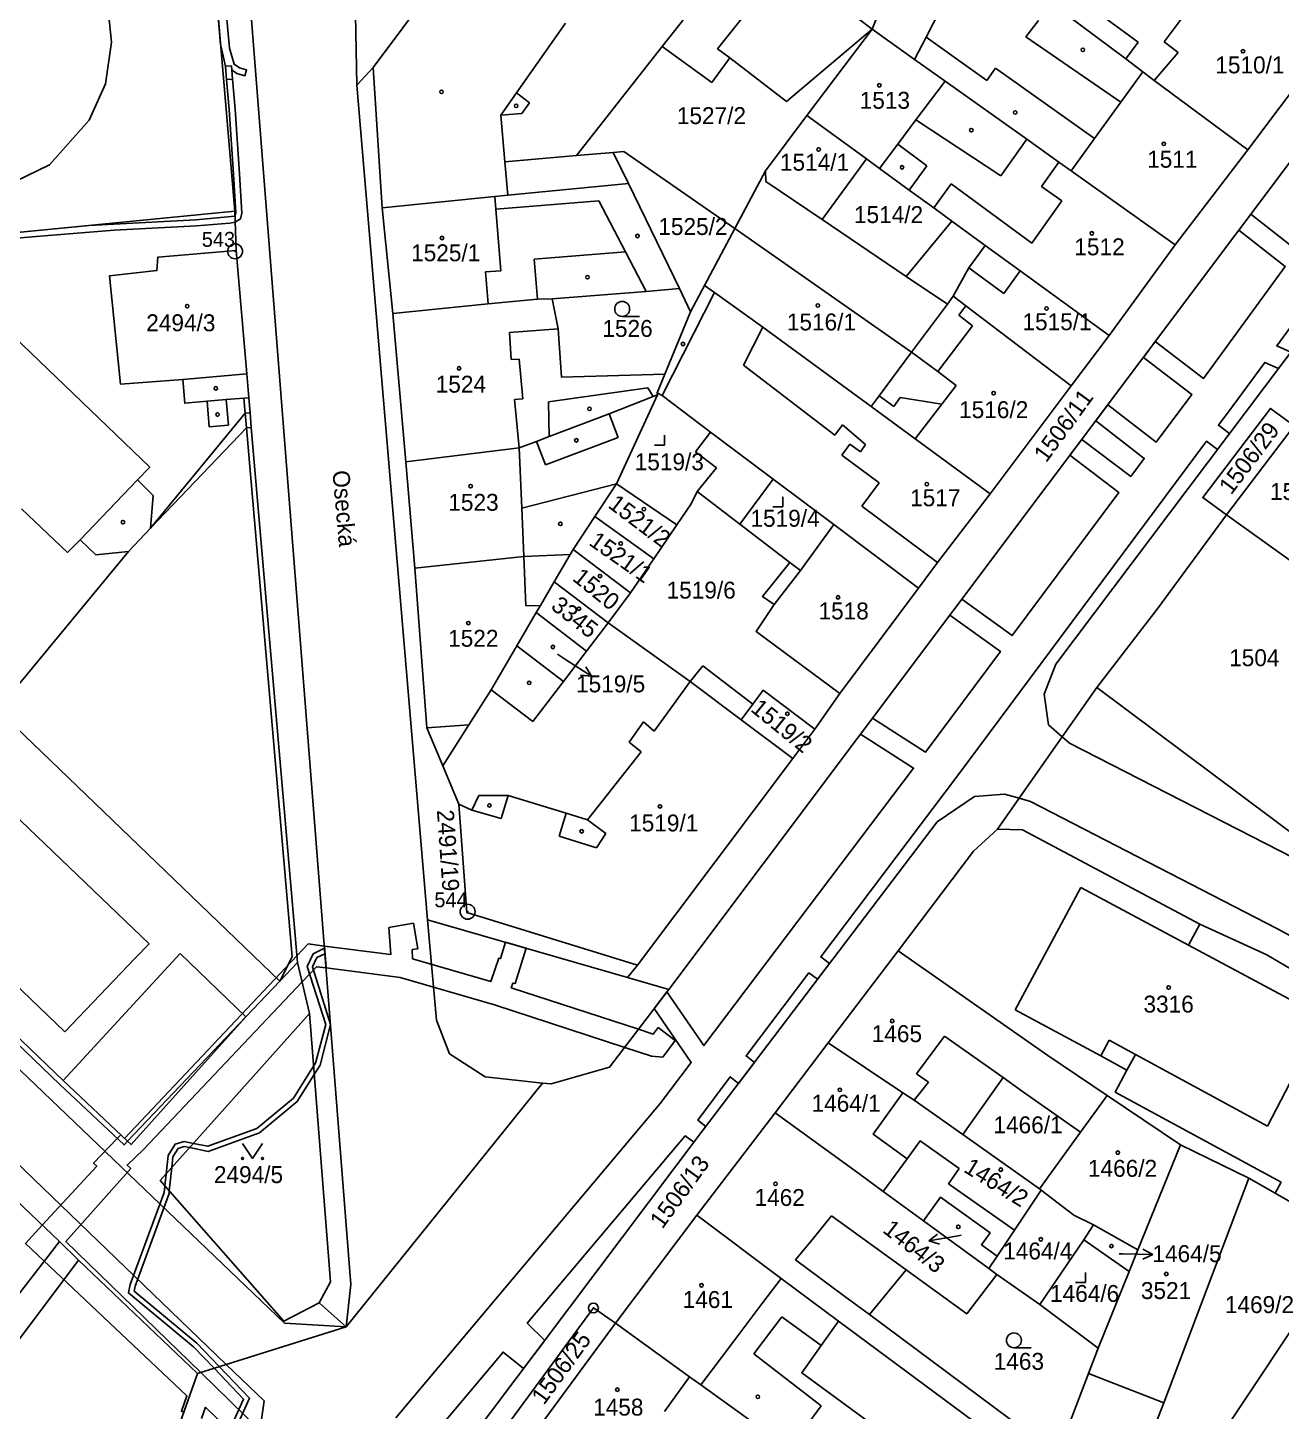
# Model space of a CAD drawing. Extents: x -784124 to -780570, y -980818 to -976926.
# Drawn here: x -782295.1 to -782169.1, y -979232.7 to -979093.6 of the extents above; entities that cross this region are included whole.
import ezdxf
from ezdxf.enums import TextEntityAlignment as Align

# ---------------------------------------------------------------- set-up
doc = ezdxf.new("R2010")
doc.units = 0
doc.header["$LTSCALE"] = 3.138375
doc.header["$MEASUREMENT"] = 0
doc.linetypes.add('0_051C', pattern=[0])
for name, color, linetype in [('1008', 1, 'CONTINUOUS'), ('101', 1, 'CONTINUOUS'), ('1016', 1, 'CONTINUOUS'), ('1029', 1, 'CONTINUOUS'), ('105', 1, 'CONTINUOUS'), ('18', 1, 'CONTINUOUS'), ('21800', 1, 'CONTINUOUS'), ('21900', 1, 'CONTINUOUS'), ('21999', 1, 'CONTINUOUS'), ('23700', 1, 'CONTINUOUS'), ('304', 1, 'CONTINUOUS'), ('314', 1, 'CONTINUOUS'), ('319', 1, 'CONTINUOUS'), ('402', 1, 'CONTINUOUS'), ('404', 1, 'CONTINUOUS')]:
    doc.layers.add(name, color=color, linetype=linetype)

# ---------------------------------------------------------------- blocks, each defined once
blk = doc.blocks.new('4_02$0')
at = {"layer": '404', "color": 255, "linetype": 'Continuous'}
blk.add_circle((-0.01, 0), 0.175, dxfattribs=at)
blk = doc.blocks.new('1029$1')
at = {"layer": '1029', "color": 6, "linetype": 'Continuous'}
for p, q in [((0, 3), (-0.5, 2)), ((0, 0), (0, 3)), ((0, 3), (0.5, 2))]:
    blk.add_line(p, q, dxfattribs=at)
blk = doc.blocks.new('3_04$3')
at = {"layer": '304', "color": 255, "linetype": 'Continuous'}
blk.add_line((0.01, 0), (1.76, 0), dxfattribs=at)
blk.add_circle((0.01, 0.75), 0.75, dxfattribs=at)
blk = doc.blocks.new('3_19$9')
at = {"layer": '319', "color": 255, "linetype": 'Continuous'}
for p, q in [((-1, 0), (0, 0)), ((0, 0), (0, 1))]:
    blk.add_line(p, q, dxfattribs=at)
blk = doc.blocks.new('3_14$2')
at = {"layer": '314', "color": 255, "linetype": 'Continuous'}
blk.add_lwpolyline([(-1, 1.5), (0, 0), (1, 1.5)], dxfattribs=at)
for centre in [(-1, 0), (1, 0)]:
    blk.add_circle(centre, 0.1, dxfattribs=at)
blk = doc.blocks.new('1_01$18')
at = {"layer": '101', "color": 3, "linetype": 'Continuous'}
for radius in [0.75, 0.03]:
    blk.add_circle((0, 0), radius, dxfattribs=at)
blk = doc.blocks.new('1_05$19')
at = {"layer": '105', "color": 3, "linetype": 'Continuous'}
for radius in [0.5, 0.0303]:
    blk.add_circle((0, 0), radius, dxfattribs=at)

msp = doc.modelspace()

# ---------------------------------------------------------------- linework, layer by layer
at = {"layer": '1029', "color": 255, "linetype": 'Continuous'}
for p, q in [((-782241.87, -979156.57), (-782240.97, -979157.17)), ((-782201.3, -979214.95), (-782201.62, -979215.01)), ((-782185.43, -979216.83), (-782185.05, -979216.84))]:
    msp.add_line(p, q, dxfattribs=at)
at = {"layer": '21800', "color": 255, "linetype": 'Continuous'}
for p, q in [((-782225.81, -979095.76), (-782218.92, -979087.19)), ((-782200.93, -979086.93), (-782204.84, -979094.58)), ((-782190.91, -979089.68), (-782183.52, -979095.1)), ((-782177.98, -979091.17), (-782180.92, -979095.08)), ((-782241.09, -979093.18), (-782246, -979100.18)), ((-782193.55, -979092.92), (-782194.82, -979094.56)), ((-782210.27, -979093.79), (-782218.88, -979101.07)), ((-782204.84, -979094.58), (-782205.99, -979096.83)), ((-782198.72, -979098.94), (-782204.84, -979094.58)), ((-782194.82, -979094.56), (-782185.27, -979101.13)), ((-782226.36, -979099.14), (-782231.35, -979095.54)), ((-782224.56, -979096.66), (-782225.81, -979095.76)), ((-782183.52, -979095.1), (-782184.77, -979096.76)), ((-782179.51, -979096.13), (-782181.9, -979098.96)), ((-782180.92, -979095.08), (-782179.51, -979096.13)), ((-782224.56, -979096.66), (-782226.36, -979099.14)), ((-782218.88, -979101.07), (-782224.56, -979096.66)), ((-782197.85, -979097.72), (-782198.72, -979098.94)), ((-782187.91, -979104.76), (-782197.85, -979097.72)), ((-782185.27, -979101.13), (-782183.07, -979098.07)), ((-782246, -979100.18), (-782247.58, -979102.43)), ((-782244.71, -979101.2), (-782246, -979100.18)), ((-782245.45, -979102.28), (-782244.71, -979101.2)), ((-782185.27, -979101.13), (-782187.91, -979104.76)), ((-782247.58, -979102.43), (-782245.45, -979102.28)), ((-782247.58, -979102.43), (-782247.17, -979107.13)), ((-782197.32, -979108.54), (-782205.86, -979102.91)), ((-782204.77, -979107.53), (-782207.68, -979105.34)), ((-782194.71, -979104.86), (-782197.32, -979108.54)), ((-782187.91, -979104.76), (-782190.26, -979108.01)), ((-782392.48, -979105.92), (-782269.33, -979223.81)), ((-782193.23, -979109.6), (-782191.49, -979107.15)), ((-782206.54, -979109.96), (-782204.77, -979107.53)), ((-782234.76, -979109.29), (-782246.87, -979110.48)), ((-782204.07, -979111.75), (-782202.31, -979109.33)), ((-782202.31, -979109.33), (-782194.2, -979115.28)), ((-782191.19, -979111.04), (-782193.23, -979109.6)), ((-782248.18, -979110.61), (-782248.07, -979111.88)), ((-782248.07, -979111.88), (-782237.71, -979111.04)), ((-782237.71, -979111.04), (-782235.05, -979116.17)), ((-782194.2, -979115.28), (-782191.19, -979111.04)), ((-782248.07, -979111.88), (-782247.57, -979118.06)), ((-782224.05, -979113.81), (-782206.29, -979126.25)), ((-782198.9, -979115.52), (-782200.55, -979117.78)), ((-782235.05, -979116.17), (-782244.22, -979116.91)), ((-782244.22, -979116.91), (-782243.89, -979120.91)), ((-782235.05, -979116.17), (-782232.97, -979120.16)), ((-782247.57, -979118.06), (-782249.1, -979118.18)), ((-782249.1, -979118.18), (-782248.84, -979121.4)), ((-782200.55, -979117.78), (-782202.1, -979120.62)), ((-782197.02, -979120.35), (-782200.55, -979117.78)), ((-782195.37, -979118.08), (-782197.02, -979120.35)), ((-782302.56, -979118.9), (-782282.85, -979137.78)), ((-782231.36, -979130.58), (-782226.11, -979120.26)), ((-782201.55, -979122.54), (-782200.83, -979121.59)), ((-782200.16, -979123.6), (-782201.55, -979122.54)), ((-782246.7, -979124.28), (-782241.8, -979123.9)), ((-782223.19, -979127.54), (-782221.24, -979123.73)), ((-782203.66, -979128.19), (-782200.16, -979123.6)), ((-782246.54, -979126.98), (-782246.7, -979124.28)), ((-782206.29, -979126.25), (-782203.66, -979128.19)), ((-782245.73, -979126.94), (-782246.54, -979126.98)), ((-782245.36, -979130.93), (-782245.73, -979126.94)), ((-782214.01, -979134.59), (-782223.19, -979127.54)), ((-782279.54, -979128.98), (-782273.11, -979128.42)), ((-782201.83, -979129.58), (-782203.66, -979128.19)), ((-782273.27, -979132.37), (-782273.41, -979130.86)), ((-782242.79, -979131.24), (-782232.79, -979129.83)), ((-782232.79, -979129.83), (-782232.27, -979130.71)), ((-782209.54, -979130.63), (-782208.09, -979131.69)), ((-782208.09, -979131.69), (-782207.44, -979130.8)), ((-782207.44, -979130.8), (-782203.27, -979131.47)), ((-782203.27, -979131.47), (-782201.83, -979129.58)), ((-782277.09, -979131.18), (-782275.18, -979131.01)), ((-782246.2, -979131.01), (-782245.36, -979130.93)), ((-782245.74, -979135.87), (-782246.2, -979131.01)), ((-782242.72, -979134.71), (-782242.79, -979131.24)), ((-782205.92, -979134.95), (-782203.27, -979131.47)), ((-782282.77, -979143.93), (-782273.27, -979132.37)), ((-782272.78, -979132.33), (-782273.27, -979132.37)), ((-782273.27, -979132.37), (-782273.15, -979133.85)), ((-782236.69, -979132.43), (-782235.78, -979134.81)), ((-782213.23, -979133.55), (-782214.01, -979134.59)), ((-782210.91, -979135.53), (-782213.23, -979133.55)), ((-782273.15, -979133.85), (-782282.77, -979143.93)), ((-782272.65, -979133.8), (-782273.15, -979133.85)), ((-782268.55, -979187), (-782273.15, -979133.85)), ((-782235.78, -979134.81), (-782243.09, -979137.57)), ((-782226.51, -979134.27), (-782228.01, -979136.27)), ((-782245.48, -979141.91), (-782245.74, -979135.87)), ((-782243.09, -979137.57), (-782243.98, -979135.22)), ((-782228.01, -979136.27), (-782225.9, -979137.85)), ((-782213.32, -979136.59), (-782212.49, -979135.48)), ((-782212.49, -979135.48), (-782211.44, -979136.25)), ((-782211.44, -979136.25), (-782210.91, -979135.53)), ((-782282.85, -979137.78), (-782284.08, -979139.06)), ((-782225.9, -979137.85), (-782227.83, -979140.25)), ((-782209.56, -979139.38), (-782213.32, -979136.59)), ((-782289.85, -979145.11), (-782284.08, -979139.06)), ((-782284.08, -979139.06), (-782282.52, -979140.63)), ((-782282.52, -979140.63), (-782282.77, -979143.93)), ((-782245.48, -979141.91), (-782235.94, -979139.46)), ((-782211.28, -979141.71), (-782209.56, -979139.38)), ((-782291.11, -979146.38), (-782295.73, -979141.98)), ((-782245.48, -979141.91), (-782245.27, -979146.77)), ((-782203.7, -979147.37), (-782211.28, -979141.71)), ((-782291.4, -979194.53), (-782343.19, -979144.8)), ((-782282.77, -979143.93), (-782284.99, -979146.26)), ((-782289.85, -979145.11), (-782291.11, -979146.38)), ((-782288.28, -979146.61), (-782289.85, -979145.11)), ((-782345.66, -979147.36), (-782291.57, -979199.43)), ((-782284.99, -979146.26), (-782298.16, -979162.16)), ((-782284.99, -979146.26), (-782288.28, -979146.61)), ((-782245.27, -979146.77), (-782245.06, -979151.74)), ((-782218.54, -979147.36), (-782217.47, -979148.17)), ((-782245.06, -979151.74), (-782243.59, -979151.68)), ((-782227.29, -979157.77), (-782228.56, -979159.33)), ((-782222.25, -979161.6), (-782227.29, -979157.77)), ((-782241.29, -979159.32), (-782244.36, -979163.35)), ((-782232.15, -979164.33), (-782228.56, -979159.33)), ((-782248.56, -979160.15), (-782244.36, -979163.35)), ((-782307.33, -979162.32), (-782282.93, -979185.68)), ((-782298.16, -979162.16), (-782269.79, -979189.42)), ((-782250.79, -979163.68), (-782255, -979164)), ((-782233.25, -979163.39), (-782234.68, -979165.43)), ((-782232.15, -979164.33), (-782233.25, -979163.39)), ((-782234.68, -979165.43), (-782233.47, -979166.38)), ((-782190.41, -979165.53), (-782191.15, -979164.88)), ((-782166.48, -979177.77), (-782190.41, -979165.53)), ((-782233.47, -979166.38), (-782238.88, -979173.23)), ((-782249.8, -979170.77), (-782250.49, -979172.25)), ((-782246.83, -979170.78), (-782249.8, -979170.77)), ((-782247.53, -979173.08), (-782246.83, -979170.78)), ((-782241, -979172.57), (-782246.83, -979170.78)), ((-782195.49, -979171.05), (-782194.33, -979171.37)), ((-782250.49, -979172.25), (-782251.79, -979171.65)), ((-782250.49, -979172.25), (-782247.53, -979173.08)), ((-782241, -979172.57), (-782241.71, -979174.87)), ((-782238.88, -979173.23), (-782241, -979172.57)), ((-782169.59, -979184.16), (-782194.33, -979171.37)), ((-782237.03, -979174.6), (-782238.88, -979173.23)), ((-782241.71, -979174.87), (-782237.96, -979176.03)), ((-782237.96, -979176.03), (-782237.03, -979174.6)), ((-782189.29, -979180.02), (-782195.88, -979192.32)), ((-782178.45, -979185.83), (-782189.29, -979180.02)), ((-782254.05, -979193.35), (-782254.93, -979183.26)), ((-782178.45, -979185.83), (-782177.31, -979183.71)), ((-782145.51, -979197.22), (-782169.59, -979184.16)), ((-782282.93, -979185.68), (-782284.31, -979187.12)), ((-782164.89, -979193.1), (-782178.45, -979185.83)), ((-782279.79, -979186.65), (-782291.57, -979199.43)), ((-782284.31, -979187.12), (-782291.4, -979194.53)), ((-782273.21, -979193.01), (-782279.79, -979186.65)), ((-782269.79, -979189.42), (-782268.55, -979187)), ((-782285.09, -979205.52), (-782273.21, -979193.01)), ((-782252.75, -979196.75), (-782254.05, -979193.35)), ((-782195.88, -979192.32), (-782187.28, -979196.93)), ((-782170.51, -979204), (-782164.89, -979193.1)), ((-782202.97, -979194.96), (-782205.81, -979198.74)), ((-782197.09, -979199.11), (-782202.97, -979194.96)), ((-782187.28, -979196.93), (-782186.43, -979195.35)), ((-782186.43, -979195.35), (-782183.78, -979196.79)), ((-782249.16, -979199.05), (-782252.75, -979196.75)), ((-782184.65, -979198.38), (-782187.28, -979196.93)), ((-782184.65, -979198.38), (-782183.78, -979196.79)), ((-782183.78, -979196.79), (-782170.51, -979204)), ((-782305.59, -979198.66), (-782275.17, -979227.94)), ((-782205.81, -979198.74), (-782204.59, -979199.57)), ((-782185.84, -979200.58), (-782184.65, -979198.38)), ((-782291.57, -979199.43), (-782285.09, -979205.52)), ((-782243.38, -979199.67), (-782249.16, -979199.05)), ((-782204.59, -979199.57), (-782206.04, -979201.39)), ((-782169.16, -979209.64), (-782185.84, -979200.58)), ((-782206.75, -979207.27), (-782209.14, -979210.55)), ((-782169.75, -979210.74), (-782169.16, -979209.64)), ((-782214.33, -979213), (-782216.16, -979215.24)), ((-782206.84, -979218.44), (-782214.33, -979213)), ((-782291.94, -979215.6), (-782302.55, -979229.26)), ((-782216.16, -979215.24), (-782217.96, -979217.44)), ((-782300.21, -979231.04), (-782290.01, -979217.46)), ((-782217.96, -979217.44), (-782213, -979221.11)), ((-782221.23, -979221.73), (-782219.4, -979219.31)), ((-782213, -979221.11), (-782210.54, -979222.94)), ((-782224.15, -979225.59), (-782221.23, -979221.73)), ((-782269.33, -979223.81), (-782263.11, -979224.17)), ((-782219.34, -979223.17), (-782222.16, -979226.89)), ((-782215.39, -979226.04), (-782219.34, -979223.17)), ((-782227.48, -979230), (-782224.15, -979225.59)), ((-782222.16, -979226.89), (-782215.37, -979232.09)), ((-782228.62, -979229.17), (-782231.14, -979232.66)), ((-782215.37, -979232.09), (-782216.5, -979233.61))]:
    msp.add_line(p, q, dxfattribs=at)
at = {"layer": '21900', "color": 3, "linetype": 'Continuous'}
for p, q in [((-782262.36, -979079.94), (-782262.06, -979099.43)), ((-782205.22, -979081.43), (-782210.27, -979093.79)), ((-782210.27, -979093.79), (-782216.81, -979102.48)), ((-782172.51, -979105.9), (-782164.48, -979095.24)), ((-782262.06, -979099.43), (-782260.42, -979097.66)), ((-782260.42, -979097.66), (-782259.49, -979111.73)), ((-782220.99, -979108.04), (-782216.81, -979102.48)), ((-782216.81, -979102.48), (-782210.84, -979106.83)), ((-782179.79, -979115.47), (-782172.51, -979105.9)), ((-782236.27, -979106.17), (-782239.96, -979106.5)), ((-782215.27, -979112.92), (-782210.84, -979106.83)), ((-782210.84, -979106.83), (-782209.52, -979107.79)), ((-782220.99, -979108.04), (-782224.05, -979113.81)), ((-782363.91, -979120.8), (-782274.32, -979112.09)), ((-782274.32, -979112.09), (-782274.18, -979116.04)), ((-782259.49, -979111.73), (-782258.42, -979122.35)), ((-782224.05, -979113.81), (-782227.1, -979119.56)), ((-782206.84, -979118.63), (-782215.27, -979112.92)), ((-782202.25, -979113.08), (-782206.84, -979118.63)), ((-782186.45, -979124.57), (-782179.79, -979115.47)), ((-782227.1, -979119.56), (-782228.5, -979122.18)), ((-782206.84, -979118.63), (-782202.7, -979121.42)), ((-782229.63, -979119.84), (-782228.5, -979122.18)), ((-782258.42, -979122.35), (-782257.13, -979137.27)), ((-782228.5, -979122.18), (-782231.08, -979128.44)), ((-782190.25, -979129.64), (-782186.45, -979124.57)), ((-782231.08, -979128.44), (-782231.87, -979130.34)), ((-782231.83, -979130.54), (-782235.94, -979139.46)), ((-782231.87, -979130.34), (-782231.83, -979130.54)), ((-782198.41, -979140.46), (-782190.25, -979129.64)), ((-782167.83, -979133.65), (-782174.63, -979142.59)), ((-782257.13, -979137.27), (-782256.21, -979147.95)), ((-782223.57, -979143.51), (-782220.2, -979139)), ((-782220.2, -979139), (-782214.12, -979143.56)), ((-782235.94, -979139.46), (-782238.12, -979142.76)), ((-782235.94, -979139.46), (-782229.9, -979143.6)), ((-782238.12, -979142.76), (-782240.3, -979146.06)), ((-782232.21, -979147.01), (-782238.12, -979142.76)), ((-782232.21, -979147.01), (-782229.9, -979143.6)), ((-782214.12, -979143.56), (-782205.59, -979149.95)), ((-782240.3, -979146.06), (-782240.6, -979146.57)), ((-782234.55, -979150.42), (-782240.3, -979146.06)), ((-782240.6, -979146.57), (-782242.21, -979149.31)), ((-782234.55, -979150.42), (-782232.21, -979147.01)), ((-782242.21, -979149.31), (-782236.8, -979153.42)), ((-782213.51, -979160.55), (-782205.59, -979149.95)), ((-782236.8, -979153.42), (-782234.55, -979150.42)), ((-782245.98, -979155.73), (-782244.03, -979152.41)), ((-782244.03, -979152.41), (-782238.98, -979156.29)), ((-782236.8, -979153.42), (-782238.98, -979156.29)), ((-782228.56, -979159.33), (-782236.8, -979153.42)), ((-782223.43, -979163.17), (-782228.56, -979159.33)), ((-782187.67, -979159.94), (-782191.15, -979164.88)), ((-782167.15, -979175.26), (-782187.67, -979159.94)), ((-782216.01, -979164.11), (-782213.51, -979160.55)), ((-782218.23, -979167.07), (-782223.43, -979163.17)), ((-782218.23, -979167.07), (-782216.01, -979164.11)), ((-782191.15, -979164.88), (-782195.49, -979171.05)), ((-782233.84, -979187.82), (-782218.23, -979167.07)), ((-782195.49, -979171.05), (-782197.67, -979174.15)), ((-782207.64, -979186.38), (-782214.68, -979195.63)), ((-782266.81, -979192.68), (-782268, -979187.55)), ((-782234.84, -979189.06), (-782233.84, -979187.82)), ((-782234.84, -979189.06), (-782230.68, -979190.26)), ((-782214.68, -979195.63), (-782220, -979202.66)), ((-782207.16, -979200.64), (-782214.68, -979195.63)), ((-782189.31, -979204.61), (-782186.63, -979200.92)), ((-782179.27, -979205.88), (-782186.63, -979200.92)), ((-782220, -979202.66), (-782227.88, -979212.95)), ((-782193.45, -979210.3), (-782201.15, -979204.85)), ((-782193.45, -979210.3), (-782189.31, -979204.61)), ((-782183.55, -979216.44), (-782179.27, -979205.88)), ((-782179.27, -979205.88), (-782172.39, -979209.22)), ((-782172.39, -979209.22), (-782180.96, -979231.79)), ((-782195.95, -979214.44), (-782193.27, -979210.43)), ((-782193.27, -979210.43), (-782193.45, -979210.3)), ((-782227.88, -979212.95), (-782236.06, -979223.79)), ((-782198.54, -979218.3), (-782205.11, -979213.5)), ((-782189, -979215.41), (-782188.01, -979213.93)), ((-782183.55, -979216.44), (-782188.01, -979213.93)), ((-782197.7, -979217.06), (-782195.95, -979214.44)), ((-782193.39, -979221.92), (-782189, -979215.41)), ((-782189, -979215.41), (-782184.43, -979218.62)), ((-782174.4, -979233.92), (-782161.99, -979215.2)), ((-782198.54, -979218.3), (-782197.7, -979217.06)), ((-782184.43, -979218.62), (-782183.55, -979216.44)), ((-782197.73, -979218.89), (-782198.54, -979218.3)), ((-782193.39, -979221.92), (-782197.73, -979218.89)), ((-782187.55, -979226.31), (-782184.43, -979218.62)), ((-782263.11, -979224.17), (-782265.82, -979221.74)), ((-782238.27, -979222.27), (-782246.54, -979233.51)), ((-782236.06, -979223.79), (-782238.27, -979222.27)), ((-782187.55, -979226.31), (-782193.39, -979221.92)), ((-782236.06, -979223.79), (-782244, -979234.58)), ((-782192.37, -979239.33), (-782213.63, -979223.58)), ((-782275.17, -979227.94), (-782263.11, -979224.17)), ((-782188.52, -979228.86), (-782187.55, -979226.31)), ((-782275.17, -979227.94), (-782278.06, -979228.85)), ((-782191.62, -979236.98), (-782188.52, -979228.86)), ((-782188.52, -979228.86), (-782180.96, -979231.79)), ((-782180.96, -979231.79), (-782182.07, -979234.72))]:
    msp.add_line(p, q, dxfattribs=at)
for points in [[(-782263.11, -979224.17), (-782262.64, -979219.9), (-782286.26, -978919.26), (-782288, -978903.89)], [(-782111.57, -979024.8), (-782110.45, -979026.66), (-782109.85, -979029.55), (-782154.63, -979088.98), (-782230.68, -979190.26)], [(-782232.99, -979060.87), (-782251.36, -979085.51), (-782260.42, -979097.66)], [(-782278.01, -979067.89), (-782276.94, -979080.73), (-782276.56, -979085.69), (-782274.32, -979112.09)], [(-782298.82, -979078.64), (-782281.06, -979077.15), (-782280.61, -979082.22), (-782291.79, -979083.18), (-782288.44, -979087.59), (-782287.1, -979091.23), (-782286.69, -979095.09), (-782287.32, -979099.28), (-782288.93, -979102.94), (-782292.94, -979107.42), (-782298.64, -979110.16)], [(-782239.96, -979106.5), (-782231.35, -979095.54), (-782223.9, -979086.04), (-782222.56, -979084.33), (-782221.9, -979084.85), (-782218.92, -979087.19), (-782210.27, -979093.79)], [(-782192.11, -979091.33), (-782184.77, -979096.76), (-782183.07, -979098.07), (-782181.9, -979098.96), (-782172.51, -979105.9)], [(-782210.27, -979093.79), (-782205.99, -979096.83), (-782202.93, -979099.01)], [(-782191.15, -979164.88), (-782192.53, -979163.67), (-782192.97, -979160.61), (-782191.79, -979157.6), (-782146.08, -979096.9), (-782144.42, -979095.42), (-782140.47, -979096.97)], [(-782262.06, -979099.43), (-782254.93, -979183.26), (-782234.84, -979189.06)], [(-782202.93, -979099.01), (-782205.86, -979102.91), (-782207.68, -979105.34), (-782209.52, -979107.79)], [(-782202.93, -979099.01), (-782194.71, -979104.86), (-782191.49, -979107.15), (-782190.26, -979108.01), (-782179.79, -979115.47)], [(-782239.96, -979106.5), (-782247.17, -979107.13), (-782246.87, -979110.48), (-782248.18, -979110.61), (-782259.49, -979111.73)], [(-782224.05, -979113.81), (-782235.2, -979106.08), (-782236.27, -979106.17)], [(-782229.63, -979119.84), (-782234.76, -979109.29), (-782236.27, -979106.17)], [(-782215.27, -979112.92), (-782220.94, -979109.09), (-782220.99, -979108.04)], [(-782209.52, -979107.79), (-782206.54, -979109.96), (-782204.07, -979111.75), (-782202.25, -979113.08)], [(-782202.25, -979113.08), (-782198.9, -979115.52), (-782195.37, -979118.08), (-782186.45, -979124.57)], [(-782274.18, -979116.04), (-782282.05, -979116.71), (-782282.13, -979118.04), (-782286.9, -979118.57), (-782285.79, -979129.46), (-782279.54, -979128.98), (-782279.34, -979131.37), (-782277.09, -979131.18), (-782276.87, -979133.74), (-782274.96, -979133.57), (-782275.18, -979131.01), (-782273.41, -979130.86), (-782272.91, -979130.82)], [(-782274.18, -979116.04), (-782273.11, -979128.42), (-782272.91, -979130.82)], [(-782227.1, -979119.56), (-782226.11, -979120.26), (-782221.24, -979123.73), (-782210.34, -979131.71)], [(-782242.4, -979120.89), (-782243.89, -979120.91), (-782248.84, -979121.4), (-782258.42, -979122.35)], [(-782242.4, -979120.89), (-782232.97, -979120.16), (-782229.63, -979119.84)], [(-782231.08, -979128.44), (-782241.48, -979128.74), (-782241.8, -979123.9), (-782242.4, -979120.89)], [(-782202.7, -979121.42), (-782202.1, -979120.62), (-782200.83, -979121.59), (-782190.25, -979129.64)], [(-782210.34, -979131.71), (-782209.54, -979130.63), (-782206.29, -979126.25), (-782202.7, -979121.42)], [(-782278.06, -979228.85), (-782290.01, -979217.46), (-782291.94, -979215.6), (-782308.76, -979199.59), (-782314.11, -979196.28), (-782334.78, -979169.27), (-782378.75, -979130.42)], [(-782272.91, -979130.82), (-782272.78, -979132.33), (-782272.65, -979133.8), (-782268, -979187.55)], [(-782231.83, -979130.54), (-782232.27, -979130.71), (-782236.69, -979132.43), (-782242.72, -979134.71), (-782243.98, -979135.22), (-782245.74, -979135.87), (-782257.13, -979137.27)], [(-782231.87, -979130.34), (-782231.36, -979130.58), (-782226.51, -979134.27), (-782220.2, -979139)], [(-782210.34, -979131.71), (-782205.92, -979134.95), (-782198.41, -979140.46)], [(-782229.9, -979143.6), (-782228.46, -979141.47), (-782227.83, -979140.25), (-782223.57, -979143.51)], [(-782205.59, -979149.95), (-782203.7, -979147.37), (-782198.41, -979140.46)], [(-782174.63, -979142.59), (-782181.5, -979151.93), (-782187.67, -979159.94)], [(-782174.63, -979142.59), (-782167.79, -979147.52), (-782165.37, -979149.4), (-782161.86, -979151.61), (-782158.38, -979154.02)], [(-782268, -979187.55), (-782269.79, -979189.42), (-782273.21, -979193.01), (-782284.73, -979205.86), (-782285.09, -979205.52), (-782285.44, -979205.88), (-782291.91, -979199.8), (-782346.04, -979147.76), (-782350.02, -979143.94)], [(-782223.57, -979143.51), (-782218.54, -979147.36), (-782221.27, -979150.79), (-782220.11, -979151.6)], [(-782214.12, -979143.56), (-782217.47, -979148.17), (-782220.11, -979151.6)], [(-782240.6, -979146.57), (-782245.27, -979146.77), (-782256.21, -979147.95)], [(-782256.21, -979147.95), (-782255, -979164), (-782253.4, -979167.81)], [(-782244.03, -979152.41), (-782243.59, -979151.68), (-782242.21, -979149.31)], [(-782220.11, -979151.6), (-782221.93, -979154.3), (-782213.51, -979160.55)], [(-782245.98, -979155.73), (-782248.56, -979160.15), (-782250.79, -979163.68), (-782253.4, -979167.81)], [(-782238.98, -979156.29), (-782241.29, -979159.32), (-782245.98, -979155.73)], [(-782216.01, -979164.11), (-782221.21, -979160.21), (-782222.25, -979161.6), (-782223.43, -979163.17)], [(-782253.4, -979167.81), (-782251.79, -979171.65), (-782251, -979182.53), (-782233.84, -979187.82)], [(-782270.09, -979261.3), (-782227.33, -979204.51), (-782203.73, -979173.43), (-782199.98, -979170.89), (-782196.94, -979170.64), (-782195.49, -979171.05)], [(-782197.67, -979174.15), (-782200.07, -979176.36), (-782207.64, -979186.38)], [(-782197.67, -979174.15), (-782195.15, -979174.24), (-782177.31, -979183.71), (-782170.58, -979186.78), (-782151.19, -979198.2)], [(-782186.63, -979200.92), (-782192.6, -979196.91), (-782207.64, -979186.38)], [(-782230.68, -979190.26), (-782236.64, -979198.09), (-782242.5, -979199.76), (-782243.38, -979199.67), (-782263.11, -979224.17)], [(-782265.82, -979221.74), (-782269.38, -979223.61), (-782281.8, -979209.47), (-782266.81, -979192.68)], [(-782266.81, -979192.68), (-782264.68, -979219.65), (-782265.82, -979221.74)], [(-782201.15, -979204.85), (-782197.09, -979199.11), (-782195.15, -979200.51), (-782189.31, -979204.61)], [(-782206.75, -979207.27), (-782210.17, -979204.8), (-782207.16, -979200.64)], [(-782201.15, -979204.85), (-782206.04, -979201.39), (-782207.16, -979200.64)], [(-782205.11, -979213.5), (-782209.14, -979210.55), (-782211.59, -979208.76), (-782220, -979202.66)], [(-782201.5, -979208.24), (-782205.44, -979205.48), (-782206.75, -979207.27)], [(-782195.95, -979214.44), (-782202.58, -979209.78), (-782201.5, -979208.24)], [(-782161.99, -979215.2), (-782169.75, -979210.74), (-782172.39, -979209.22)], [(-782205.11, -979213.5), (-782203.38, -979211.12), (-782198.41, -979214.73), (-782199.28, -979215.92), (-782197.7, -979217.06)], [(-782188.01, -979213.93), (-782189.98, -979212.94), (-782193.27, -979210.43)], [(-782213.63, -979223.58), (-782219.4, -979219.31), (-782227.88, -979212.95)], [(-782191.62, -979236.98), (-782210.54, -979222.94), (-782206.84, -979218.44), (-782200.75, -979222.87), (-782197.73, -979218.89)], [(-782213.57, -979240.01), (-782217, -979237.55), (-782218.59, -979236.4), (-782227.48, -979230), (-782228.62, -979229.17), (-782236.06, -979223.79)], [(-782213.63, -979223.58), (-782215.39, -979226.04), (-782217.34, -979228.77), (-782202.37, -979239.74), (-782206.34, -979245.14)], [(-782274.68, -979242.61), (-782273.94, -979241.18), (-782272.03, -979236.29), (-782271.36, -979231.61), (-782275.17, -979227.94)], [(-782302.35, -979331.4), (-782301.39, -979328.73), (-782298.39, -979287.32), (-782297.83, -979284.33), (-782287.89, -979256.59), (-782281.92, -979239.72), (-782278.06, -979228.85)]]:
    msp.add_lwpolyline(points, dxfattribs=at)
at = {"layer": '21999', "color": 3, "linetype": 'Continuous'}
msp.add_lwpolyline([(-782167.83, -979133.65), (-782170.23, -979131.9), (-782177.04, -979140.85), (-782174.63, -979142.59)], dxfattribs=at)
at = {"layer": '23700', "color": 255, "linetype": '0_051C'}
for points in [[(-782277.62, -979067.01), (-782278.11, -979066.76), (-782278.01, -979067.89), (-782276.94, -979080.73), (-782276.56, -979085.69), (-782275.74, -979095.34), (-782275.62, -979095.86), (-782275.25, -979097.54), (-782275.15, -979098.86), (-782274.55, -979098.82), (-782274.62, -979097.88), (-782274.09, -979098.25), (-782273.29, -979098.47), (-782273.13, -979097.89), (-782273.83, -979097.69), (-782274.39, -979097.32), (-782274.84, -979095.7), (-782275.67, -979086.62), (-782276.19, -979079.13), (-782276.68, -979073.19), (-782277.2, -979067.86), (-782277.62, -979067.01)], [(-782231.76, -979194.1), (-782232.25, -979194.75), (-782233.73, -979194.27), (-782246.52, -979190.1), (-782246.36, -979189.63), (-782246.15, -979189.68), (-782245.02, -979186.12), (-782247.09, -979185.52), (-782247.61, -979187.16), (-782247.78, -979187.13), (-782248.59, -979189.47), (-782256.44, -979187.18), (-782256.5, -979186.26), (-782255.91, -979186.18), (-782256.36, -979183.62), (-782258.82, -979184.05), (-782258.63, -979186.77), (-782265.31, -979185.91), (-782265.14, -979188.11), (-782257.68, -979189.07), (-782248.22, -979191.82), (-782235.11, -979196.09), (-782232.43, -979196.96), (-782231.3, -979197.07), (-782230.04, -979195.4), (-782231.76, -979194.1)]]:
    msp.add_lwpolyline(points, close=True, dxfattribs=at)
for points in [[(-782303.09, -979115.38), (-782294.66, -979114.66), (-782286.44, -979113.98), (-782278.17, -979113.54), (-782274.82, -979113.28), (-782274.28, -979113.19), (-782273.73, -979112.86), (-782273.62, -979112.28), (-782273.84, -979108.33), (-782273.84, -979108.33), (-782274.28, -979101.83), (-782274.55, -979098.82), (-782274.65, -979097.48), (-782275.25, -979097.52), (-782275.15, -979098.86), (-782274.88, -979101.87), (-782274.44, -979108.37), (-782274.22, -979112.24), (-782274.3, -979112.59), (-782278.21, -979112.94), (-782286.48, -979113.38), (-782288.94, -979113.51), (-782316.3, -979116.17)], [(-782167.55, -979116.04), (-782172.21, -979112.39), (-782173.41, -979113.99), (-782168.74, -979117.65), (-782176.95, -979128.88), (-782181.8, -979125.17), (-782183, -979126.77), (-782178.14, -979130.49), (-782181.72, -979135.3), (-782186.58, -979131.53), (-782187.78, -979133.13), (-782182.92, -979136.91), (-782184.27, -979138.73), (-782189.19, -979135), (-782190.39, -979136.6), (-782185.47, -979140.33), (-782196.17, -979154.71), (-782201.25, -979151.07), (-782202.45, -979152.67), (-782197.36, -979156.31), (-782204.89, -979166.42), (-782210.22, -979163.01), (-782211.43, -979164.62), (-782206.09, -979168.02), (-782227.16, -979195.91), (-782230.88, -979190.52), (-782232.15, -979192.19), (-782228.43, -979197.59), (-782231.55, -979201.73), (-782258.14, -979233.3)], [(-782254.99, -979235.77), (-782247.35, -979226.7), (-782245.29, -979228.36), (-782243.15, -979225.52), (-782244.92, -979223.81), (-782229.04, -979204.96), (-782228.17, -979205.62), (-782227.33, -979204.51), (-782226.96, -979204.02), (-782227.79, -979203.39), (-782224.51, -979199.04), (-782223.7, -979199.73), (-782222.08, -979197.6), (-782222.93, -979196.95), (-782216.62, -979188.6), (-782215.74, -979189.25), (-782214.53, -979187.66), (-782215.42, -979187), (-782201.67, -979168.8), (-782176.66, -979135.2), (-782175.55, -979136.03), (-782174.34, -979134.43), (-782175.46, -979133.59), (-782173.97, -979131.59), (-782170.81, -979127.27), (-782169.41, -979127.88), (-782168.17, -979126.23), (-782169.6, -979125.61), (-782163.46, -979117.22)], [(-782271.78, -979234.54), (-782277.74, -979228.75), (-782291.28, -979215.59), (-782284.76, -979208.26), (-782285.14, -979207.91), (-782283.48, -979206.36), (-782267.55, -979189.5), (-782266.11, -979187.98), (-782265.14, -979188.11), (-782265.14, -979188.11), (-782265.31, -979185.91), (-782266.93, -979185.7), (-782268.06, -979186.89), (-782285.39, -979205.24), (-782285.77, -979204.88), (-782286.12, -979205.24), (-782288.51, -979207.71), (-782288.19, -979208.01), (-782293.67, -979213.95), (-782295.36, -979215.79), (-782279.13, -979231.09), (-782279.68, -979232.64), (-782279.44, -979232.73)], [(-782282.43, -979252.55), (-782272.83, -979231.33), (-782275.87, -979228.16), (-782278.11, -979225.82), (-782284.44, -979220.57), (-782284.33, -979220.07), (-782280.92, -979210.78), (-782280.89, -979210.5), (-782280.64, -979208.17), (-782280.53, -979207.1), (-782279.99, -979206.23), (-782279.39, -979206.05), (-782278.84, -979206.16), (-782276.99, -979206.54), (-782271.83, -979204.67), (-782268.03, -979201.52), (-782266.33, -979198.81), (-782265.74, -979197.87), (-782264.69, -979193.78), (-782266.49, -979188.01), (-782266.05, -979187.07), (-782265.25, -979186.7), (-782265.29, -979186.2), (-782265.44, -979186.19), (-782266.43, -979186.7), (-782267.03, -979187.97), (-782265.17, -979193.79), (-782266.2, -979197.67), (-782266.39, -979197.97), (-782268.41, -979201.18), (-782272.09, -979204.23), (-782277.03, -979206.02), (-782278.46, -979205.73), (-782279.41, -979205.53), (-782280.32, -979205.8), (-782281.01, -979206.94), (-782281.21, -979208.81), (-782281.34, -979209.99), (-782281.41, -979210.66), (-782284.81, -979219.92), (-782285, -979220.75), (-782278.45, -979226.18), (-782276.4, -979228.33), (-782273.43, -979231.43), (-782282.93, -979252.45)], [(-782277.65, -979233.37), (-782277.24, -979232.24), (-782272.59, -979236.77)]]:
    msp.add_lwpolyline(points, dxfattribs=at)

# ---------------------------------------------------------------- block references
at = {"layer": '101', "color": 0, "linetype": 'ByBlock'}
for p in [(-782274.28, -979116.11), (-782250.91, -979182.46)]:
    msp.add_blockref('1_01$18', p, dxfattribs=at)
at = {"layer": '1029', "color": 0, "linetype": 'ByBlock'}
for p, rotation in [((-782240.97, -979157.17), 237), ((-782201.62, -979215.01), 100), ((-782185.05, -979216.84), 269)]:
    msp.add_blockref('1029$1', p, dxfattribs=dict(at, rotation=rotation))
at = {"layer": '105', "color": 0, "linetype": 'ByBlock'}
msp.add_blockref('1_05$19', (-782238.27, -979222.27), dxfattribs=at)
at = {"layer": '304', "color": 0, "linetype": 'ByBlock'}
for p in [(-782235.39, -979122.65), (-782196.02, -979226.27)]:
    msp.add_blockref('3_04$3', p, dxfattribs=at)
at = {"layer": '314', "color": 0, "linetype": 'ByBlock'}
msp.add_blockref('3_14$2', (-782272.53, -979207.24), dxfattribs=at)
at = {"layer": '319', "color": 0, "linetype": 'ByBlock'}
for p in [(-782231.13, -979135.58), (-782219.24, -979141.77), (-782188.81, -979219.72)]:
    msp.add_blockref('3_19$9', p, dxfattribs=at)
at = {"layer": '402', "color": 0, "linetype": 'ByBlock'}
for p in [(-782189.07, -979095.87), (-782253.53, -979100.09), (-782246.02, -979101.49), (-782195.87, -979102.17), (-782200.28, -979103.94), (-782207.24, -979107.67), (-782233.83, -979114.57), (-782238.85, -979118.71), (-782229.26, -979125.42), (-782276.2, -979129.88), (-782238.66, -979131.93), (-782276.03, -979132.51), (-782239.97, -979135.1), (-782285.54, -979143.32), (-782241.58, -979143.49), (-782244.72, -979159.47), (-782248.71, -979171.78), (-782239.44, -979174.38), (-782221.74, -979231.19)]:
    msp.add_blockref('4_02$0', p, dxfattribs=at)
at = {"layer": '404', "color": 0, "linetype": 'ByBlock'}
for p in [(-782172.98, -979096.01), (-782209.53, -979099.43), (-782215.63, -979105.88), (-782180.94, -979105.32), (-782188.17, -979114.3), (-782253.48, -979114.78), (-782279.08, -979121.62), (-782215.71, -979121.55), (-782192.73, -979121.86), (-782251.76, -979127.87), (-782198.04, -979130.36), (-782250.6, -979139.71), (-782204.75, -979139.5), (-782233.19, -979142.02), (-782235.52, -979145.46), (-782237.6, -979148.74), (-782213.67, -979150.88), (-782239.71, -979152.02), (-782250.83, -979153.46), (-782242.33, -979155.86), (-782218.77, -979162.57), (-782231.57, -979171.88), (-782180.45, -979190.07), (-782208.23, -979193.44), (-782213.5, -979200.36), (-782185.56, -979206.66), (-782197.32, -979208.38), (-782219.96, -979209.79), (-782201.59, -979214.11), (-782193.3, -979215.37), (-782186.2, -979216.05), (-782227.4, -979219.99), (-782180.69, -979218.86), (-782235.85, -979230.48)]:
    msp.add_blockref('4_02$0', p, dxfattribs=at)

# ---------------------------------------------------------------- texts
at = {"layer": '1008', "color": 255, "linetype": 'Continuous'}
msp.add_text('Osecká', height=1.7, rotation=275, dxfattribs=at).set_placement((-782263.32, -979141.95), align=Align.MIDDLE_CENTER)
at = {"layer": '1016', "color": 174, "linetype": 'Continuous'}
for s, p in [('543', (-782274.28, -979116.11)), ('544', (-782250.91, -979182.46))]:
    msp.add_text(s, height=1.5, dxfattribs=at).set_placement(p, align=Align.BOTTOM_RIGHT)
at = {"layer": '18', "color": 255, "linetype": 'Continuous'}
for s, p in [('1510/1', (-782175.77, -979098.74)), ('1513', (-782211.51, -979102.3)), ('1511', (-782182.62, -979108.22)), ('1525/1', (-782256.59, -979117.62)), ('1512', (-782189.94, -979117.02)), ('2494/3', (-782283.21, -979124.65)), ('1516/1', (-782218.83, -979124.57)), ('1515/1', (-782195.15, -979124.55)), ('1526', (-782237.37, -979125.22)), ('1524', (-782254.12, -979130.82)), ('1516/2', (-782201.52, -979133.38)), ('1519/3', (-782234.12, -979138.62)), ('1523', (-782252.85, -979142.69)), ('1517', (-782206.44, -979142.23)), ('1503', (-782170.27, -979141.6)), ('1518', (-782215.65, -979153.6)), ('1522', (-782252.87, -979156.35)), ('1504', (-782174.38, -979158.3)), ('1519/1', (-782234.68, -979174.9)), ('3316', (-782182.99, -979193.1)), ('1465', (-782210.3, -979196.07)), ('1464/1', (-782216.35, -979203.06)), ('1466/1', (-782198.07, -979205.23)), ('1466/2', (-782188.57, -979209.6)), ('2494/5', (-782276.41, -979210.23)), ('1462', (-782222.08, -979212.53)), ('1464/4', (-782197.09, -979217.9)), ('1464/6', (-782192.38, -979222.17)), ('3521', (-782183.25, -979221.88)), ('1461', (-782229.3, -979222.78)), ('1469/2', (-782174.81, -979223.29)), ('1463', (-782198.04, -979228.99)), ('1458', (-782238.3, -979233.59))]:
    msp.add_text(s, height=1.7, dxfattribs=at).set_placement(p, align=Align.BOTTOM_LEFT)
for s, p in [('1527/2', (-782226.41, -979103.84)), ('1514/1', (-782216.05, -979108.52)), ('1525/2', (-782228.27, -979114.98)), ('1514/2', (-782208.61, -979113.78)), ('1519/4', (-782219.01, -979144.29)), ('1519/6', (-782227.44, -979151.51)), ('1519/5', (-782236.54, -979160.93))]:
    msp.add_text(s, height=1.7, dxfattribs=at).set_placement(p, align=Align.BOTTOM_CENTER)
for s, rotation, p in [('1506/11', 54, (-782192.35, -979137.72)), ('1506/29', 53, (-782173.77, -979140.97)), ('1521/2', 323, (-782237.21, -979142.18)), ('1521/1', 325, (-782239.12, -979145.96)), ('1520', 321, (-782240.79, -979149.5)), ('3345', 322, (-782242.96, -979152.36)), ('1519/2', 321, (-782222.89, -979162.64)), ('2491/19', 274, (-782254.51, -979172.3)), ('1506/13', 54, (-782230.93, -979214.71)), ('1464/2', 328, (-782201.44, -979208.96)), ('1506/25', 54, (-782242.83, -979232.4))]:
    msp.add_text(s, height=1.7, rotation=rotation, dxfattribs=at).set_placement(p, align=Align.BOTTOM_LEFT)
msp.add_text('1464/3', height=1.7, rotation=322, dxfattribs=at).set_placement((-782202.77, -979217.54), align=Align.TOP_RIGHT)
msp.add_text('1464/5', height=1.7, dxfattribs=at).set_placement((-782182.09, -979215.96), align=Align.TOP_LEFT)

doc.saveas('drawing.dxf')
